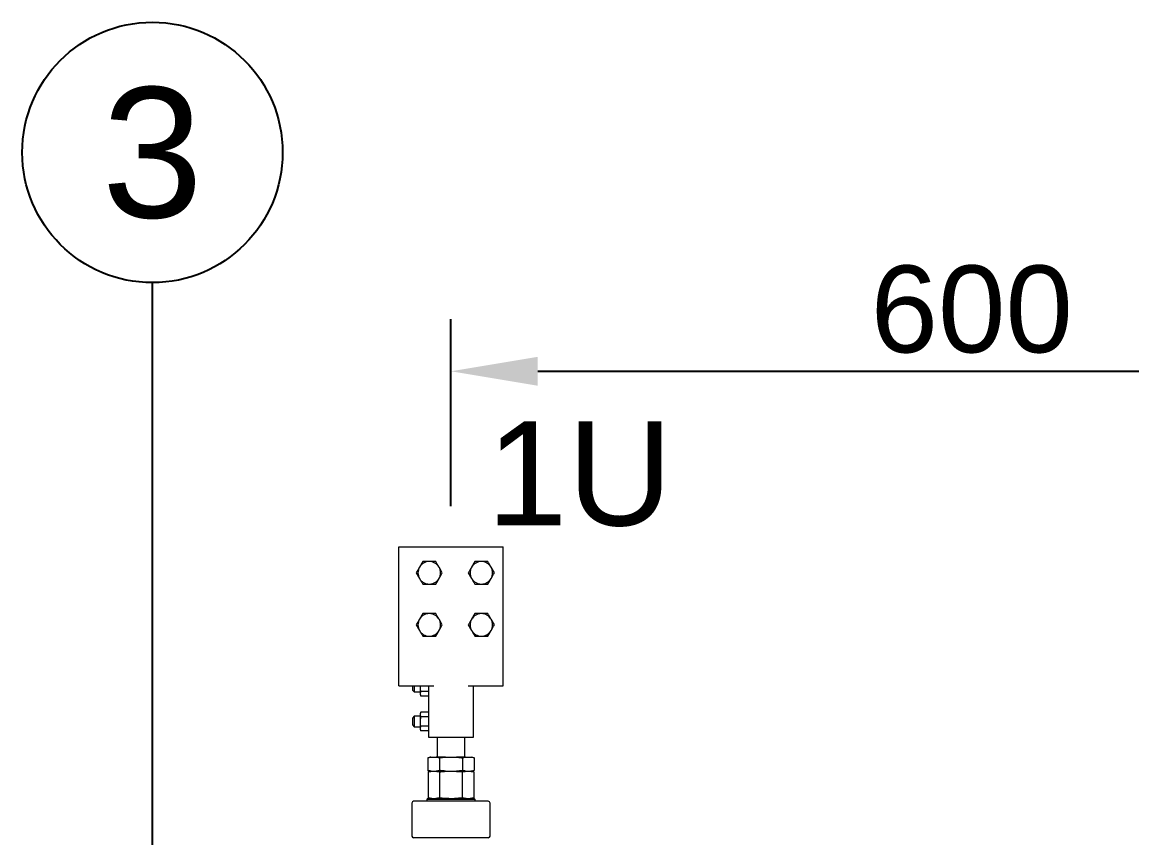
# Model space of a CAD drawing. Header units: millimetres. Extents: x 51507 to 66627, y -17810 to -7118.
# Drawn here: x 56420 to 57060, y -8596 to -8126 of the extents above; entities that cross this region are included whole.
import ezdxf
from ezdxf.enums import TextEntityAlignment as Align

# ---------------------------------------------------------------- set-up
doc = ezdxf.new("R2010")
doc.units = ezdxf.units.MM
doc.header["$LTSCALE"] = 10
doc.layers.add('2', color=3, linetype='Continuous', lineweight=25)
doc.layers.add('粗实线', color=4, linetype='Continuous', lineweight=18)
doc.styles.get("Standard").update_dxf_attribs({"font": ''})
doc.styles.get('Standard').set_extended_font_data('arial')
doc.dimstyles.new('2', dxfattribs={"dimscale": 20, "dimtxt": 2.5, "dimasz": 2.5, "dimexe": 1.5, "dimexo": 0, "dimgap": 0.5, "dimtad": 1, "dimtoh": 1, "dimtxsty": 'Standard', "dimcen": -2.5, "dimdle": 5, "dimclrd": 3, "dimclre": 3, "dimclrt": 3, "dimazin": 2, "dimtfac": 1, "dimtmove": 0, "dimatfit": 2, "dimfxl": 0, "dimtolj": 1, "dimarcsym": 0})

# ---------------------------------------------------------------- blocks, each defined once
blk = doc.blocks.new('*X53')
at = {"layer": '2'}
for points in [[(56717.41, -8319.08), (56717.41, -8335.75), (56667.41, -8327.42)], [(57217.41, -8319.08), (57217.41, -8335.75), (57267.41, -8327.42)]]:
    blk.add_hatch(color=3, dxfattribs=at).paths.add_polyline_path(points, flags=0)
at = {"layer": '2', "color": 3, "lineweight": -2}
for p, q in [((56667.41, -8405.16), (56667.41, -8297.42)), ((57267.41, -8405.16), (57267.41, -8297.42)), ((56717.41, -8327.42), (57217.41, -8327.42))]:
    blk.add_line(p, q, dxfattribs=at)
at = {"layer": '2', "color": 3, "insert": (56967.41, -8291.89), "char_height": 50, "width": 221.0366, "attachment_point": 5}
blk.add_mtext('600', dxfattribs=at)

msp = doc.modelspace()

# ---------------------------------------------------------------- linework, layer by layer
at = {"layer": '2'}
msp.add_line((56495.409, -8868.611), (56495.409, -8276.388), dxfattribs=at)
msp.add_circle((56495.409, -8201.388), 75, dxfattribs=at)
at = {"layer": '粗实线'}
for p, q in [((56637.409, -8500.473), (56637.409, -8428.473)), ((56637.409, -8428.473), (56697.409, -8428.473)), ((56697.409, -8500.473), (56697.409, -8428.473)), ((56651.156, -8436.973), (56649.28, -8440.223)), ((56681.156, -8436.973), (56679.28, -8440.223)), ((56647.403, -8443.473), (56649.28, -8446.723)), ((56662.414, -8443.473), (56660.538, -8440.223)), ((56677.403, -8443.473), (56679.28, -8446.723)), ((56692.414, -8443.473), (56690.538, -8440.223)), ((56658.662, -8449.973), (56660.538, -8446.723)), ((56688.662, -8449.973), (56690.538, -8446.723)), ((56651.156, -8466.973), (56649.28, -8470.223)), ((56681.156, -8466.973), (56679.28, -8470.223)), ((56647.403, -8473.473), (56649.28, -8476.723)), ((56662.414, -8473.473), (56660.538, -8470.223)), ((56677.403, -8473.473), (56679.28, -8476.723)), ((56692.414, -8473.473), (56690.538, -8470.223)), ((56658.662, -8479.973), (56660.538, -8476.723)), ((56688.662, -8479.973), (56690.538, -8476.723)), ((56637.409, -8508.473), (56637.409, -8500.473)), ((56697.409, -8508.473), (56697.409, -8500.473)), ((56637.409, -8508.473), (56657.453, -8508.473)), ((56645.409, -8511.312), (56645.409, -8508.473)), ((56645.409, -8511.312), (56646.209, -8512.112)), ((56646.209, -8508.473), (56646.209, -8512.112)), ((56646.209, -8512.112), (56649.809, -8512.112)), ((56649.809, -8509.112), (56649.809, -8508.473)), ((56649.809, -8509.112), (56649.855, -8508.473)), ((56649.809, -8513.195), (56649.809, -8509.112)), ((56649.809, -8513.195), (56650.004, -8511.834)), ((56650.004, -8514.557), (56649.809, -8513.195)), ((56649.809, -8513.827), (56649.809, -8513.195)), ((56649.809, -8513.827), (56650.004, -8514.557)), ((56654.409, -8511.834), (56650.004, -8511.834)), ((56654.409, -8508.473), (56654.409, -8538.112)), ((56677.365, -8508.473), (56697.409, -8508.473)), ((56680.409, -8538.112), (56680.409, -8508.473)), ((56654.409, -8514.557), (56650.004, -8514.557)), ((56646.209, -8526.112), (56645.409, -8526.912)), ((56645.409, -8531.312), (56645.409, -8526.912)), ((56649.809, -8526.112), (56646.209, -8526.112)), ((56646.209, -8526.112), (56646.209, -8532.112)), ((56650.004, -8523.667), (56649.809, -8524.396)), ((56649.809, -8525.028), (56650.004, -8523.667)), ((56649.809, -8525.028), (56649.809, -8524.396)), ((56650.004, -8526.389), (56649.809, -8525.028)), ((56649.809, -8529.112), (56649.809, -8525.028)), ((56649.809, -8529.112), (56650.004, -8526.389)), ((56654.409, -8523.667), (56650.004, -8523.667)), ((56654.409, -8526.389), (56650.004, -8526.389)), ((56645.409, -8531.312), (56646.209, -8532.112)), ((56646.209, -8532.112), (56649.809, -8532.112)), ((56649.809, -8533.195), (56649.809, -8529.112)), ((56649.809, -8533.195), (56650.004, -8531.834)), ((56650.004, -8534.557), (56649.809, -8533.195)), ((56649.809, -8533.827), (56649.809, -8533.195)), ((56654.409, -8531.834), (56650.004, -8531.834)), ((56649.809, -8533.827), (56650.004, -8534.557)), ((56654.409, -8534.557), (56650.004, -8534.557)), ((56654.409, -8538.112), (56680.409, -8538.112)), ((56659.409, -8538.112), (56659.409, -8549.656)), ((56675.409, -8549.656), (56675.409, -8538.112)), ((56655.409, -8549.656), (56654.034, -8550.024)), ((56654.034, -8550.024), (56655.81, -8549.656)), ((56654.034, -8550.024), (56654.034, -8557.287)), ((56655.81, -8549.656), (56655.409, -8549.656)), ((56655.81, -8549.656), (56658.945, -8549.656)), ((56664.273, -8549.656), (56658.945, -8549.656)), ((56660.721, -8550.024), (56664.273, -8549.656)), ((56660.721, -8550.024), (56660.721, -8557.287)), ((56664.273, -8549.656), (56670.544, -8549.656)), ((56675.872, -8549.656), (56670.544, -8549.656)), ((56674.096, -8550.024), (56675.872, -8549.656)), ((56674.096, -8550.024), (56674.096, -8557.287)), ((56675.872, -8549.656), (56679.008, -8549.656)), ((56679.008, -8549.656), (56679.409, -8549.656)), ((56680.784, -8550.024), (56679.409, -8549.656)), ((56680.784, -8550.024), (56680.784, -8557.287)), ((56654.034, -8557.287), (56655.409, -8557.656)), ((56656.077, -8557.656), (56654.324, -8558.126)), ((56654.324, -8558.126), (56657.595, -8557.656)), ((56654.324, -8558.126), (56654.324, -8573.086)), ((56655.81, -8557.656), (56655.409, -8557.656)), ((56655.81, -8557.656), (56658.945, -8557.656)), ((56657.595, -8557.656), (56660.866, -8558.126)), ((56660.721, -8557.287), (56658.945, -8557.656)), ((56664.273, -8557.656), (56658.945, -8557.656)), ((56660.866, -8558.126), (56660.866, -8573.086)), ((56664.273, -8557.656), (56670.544, -8557.656)), ((56667.409, -8557.656), (56673.951, -8558.126)), ((56674.096, -8557.287), (56670.544, -8557.656)), ((56675.872, -8557.656), (56670.544, -8557.656)), ((56673.951, -8558.126), (56677.223, -8557.656)), ((56673.951, -8558.126), (56673.951, -8573.086)), ((56675.872, -8557.656), (56679.008, -8557.656)), ((56677.223, -8557.656), (56680.494, -8558.126)), ((56680.494, -8558.126), (56678.741, -8557.656)), ((56680.784, -8557.287), (56679.008, -8557.656)), ((56679.409, -8557.656), (56679.008, -8557.656)), ((56679.409, -8557.656), (56680.784, -8557.287)), ((56680.494, -8558.126), (56680.494, -8573.086)), ((56644.909, -8576.056), (56644.909, -8595.056)), ((56688.909, -8575.056), (56645.909, -8575.056)), ((56653.784, -8573.556), (56653.409, -8573.931)), ((56653.409, -8573.931), (56653.409, -8575.056)), ((56681.409, -8573.931), (56653.409, -8573.931)), ((56681.034, -8573.556), (56653.784, -8573.556)), ((56654.324, -8573.086), (56656.077, -8573.556)), ((56657.595, -8573.556), (56654.324, -8573.086)), ((56660.866, -8573.086), (56657.595, -8573.556)), ((56673.951, -8573.086), (56667.409, -8573.556)), ((56677.223, -8573.556), (56673.951, -8573.086)), ((56680.494, -8573.086), (56677.223, -8573.556)), ((56678.741, -8573.556), (56680.494, -8573.086)), ((56681.409, -8573.931), (56681.034, -8573.556)), ((56681.409, -8575.056), (56681.409, -8573.931)), ((56689.909, -8595.056), (56689.909, -8576.056)), ((56688.909, -8596.056), (56645.909, -8596.056))]:
    msp.add_line(p, q, dxfattribs=at)
for centre, radius, start, end in [((56654.909, -8443.473), 6.5, 90, 150), ((56654.909, -8443.473), 6.5, 30, 90), ((56684.909, -8443.473), 6.5, 90, 150), ((56684.909, -8443.473), 6.5, 30, 90), ((56654.909, -8443.473), 6.5, 150, 210), ((56654.909, -8443.473), 6.5, 330, 30), ((56684.909, -8443.473), 6.5, 150, 210), ((56684.909, -8443.473), 6.5, 330, 30), ((56654.909, -8443.473), 6.5, 210, 270), ((56654.909, -8443.473), 6.5, 270, 330), ((56684.909, -8443.473), 6.5, 210, 270), ((56684.909, -8443.473), 6.5, 270, 330), ((56654.909, -8473.473), 6.5, 90, 150), ((56654.909, -8473.473), 6.5, 30, 90), ((56684.909, -8473.473), 6.5, 90, 150), ((56684.909, -8473.473), 6.5, 30, 90), ((56654.909, -8473.473), 6.5, 150, 210), ((56654.909, -8473.473), 6.5, 330, 30), ((56684.909, -8473.473), 6.5, 150, 210), ((56684.909, -8473.473), 6.5, 330, 30), ((56654.909, -8473.473), 6.5, 210, 270), ((56654.909, -8473.473), 6.5, 270, 330), ((56684.909, -8473.473), 6.5, 210, 270), ((56684.909, -8473.473), 6.5, 270, 330), ((56645.909, -8576.056), 1, 90, 180), ((56688.909, -8576.056), 1, 0, 90), ((56645.909, -8595.056), 1, 180, 270), ((56688.909, -8595.056), 1, 270, 0)]:
    msp.add_arc(centre, radius, start, end, dxfattribs=at)
for points, knots in [([(56654.909, -8436.973), (56654.602, -8436.973), (56653.332, -8436.973), (56652.094, -8436.973), (56651.156, -8436.973)], [0, 0, 0, 0, 0.9076144, 3.7527767, 3.7527767, 3.7527767, 3.7527767]), ([(56658.662, -8436.973), (56658.388, -8436.973), (56657.166, -8436.973), (56655.895, -8436.973), (56654.909, -8436.973)], [0, 0, 0, 0, 0.839546, 3.7527767, 3.7527767, 3.7527767, 3.7527767]), ([(56660.538, -8440.223), (56660.493, -8440.146), (56659.86, -8439.048), (56659.239, -8437.973), (56658.662, -8436.973)], [0, 0, 0, 0, 0.2635003, 3.7527767, 3.7527767, 3.7527767, 3.7527767]), ([(56684.909, -8436.973), (56684.602, -8436.973), (56683.332, -8436.973), (56682.094, -8436.973), (56681.156, -8436.973)], [0, 0, 0, 0, 0.9076144, 3.7527767, 3.7527767, 3.7527767, 3.7527767]), ([(56688.662, -8436.973), (56688.388, -8436.973), (56687.166, -8436.973), (56685.895, -8436.973), (56684.909, -8436.973)], [0, 0, 0, 0, 0.839546, 3.7527767, 3.7527767, 3.7527767, 3.7527767]), ([(56690.538, -8440.223), (56690.493, -8440.146), (56689.86, -8439.048), (56689.239, -8437.973), (56688.662, -8436.973)], [0, 0, 0, 0, 0.2635003, 3.7527767, 3.7527767, 3.7527767, 3.7527767]), ([(56649.28, -8440.223), (56649.235, -8440.3), (56648.602, -8441.397), (56647.981, -8442.473), (56647.403, -8443.473)], [0, 0, 0, 0, 0.2635003, 3.7527767, 3.7527767, 3.7527767, 3.7527767]), ([(56660.538, -8446.723), (56660.582, -8446.646), (56661.216, -8445.548), (56661.837, -8444.473), (56662.414, -8443.473)], [0, 0, 0, 0, 0.2635003, 3.7527767, 3.7527767, 3.7527767, 3.7527767]), ([(56679.28, -8440.223), (56679.235, -8440.3), (56678.602, -8441.397), (56677.981, -8442.473), (56677.403, -8443.473)], [0, 0, 0, 0, 0.2635003, 3.7527767, 3.7527767, 3.7527767, 3.7527767]), ([(56690.538, -8446.723), (56690.582, -8446.646), (56691.216, -8445.548), (56691.837, -8444.473), (56692.414, -8443.473)], [0, 0, 0, 0, 0.2635003, 3.7527767, 3.7527767, 3.7527767, 3.7527767]), ([(56649.28, -8446.723), (56649.324, -8446.8), (56649.958, -8447.897), (56650.579, -8448.973), (56651.156, -8449.973)], [0, 0, 0, 0, 0.2635003, 3.7527767, 3.7527767, 3.7527767, 3.7527767]), ([(56651.156, -8449.973), (56652.094, -8449.973), (56653.332, -8449.973), (56654.602, -8449.973), (56654.909, -8449.973)], [0, 0, 0, 0, 2.8451624, 3.7527767, 3.7527767, 3.7527767, 3.7527767]), ([(56654.909, -8449.973), (56655.895, -8449.973), (56657.166, -8449.973), (56658.388, -8449.973), (56658.662, -8449.973)], [0, 0, 0, 0, 2.9132308, 3.7527767, 3.7527767, 3.7527767, 3.7527767]), ([(56679.28, -8446.723), (56679.324, -8446.8), (56679.958, -8447.897), (56680.579, -8448.973), (56681.156, -8449.973)], [0, 0, 0, 0, 0.2635003, 3.7527767, 3.7527767, 3.7527767, 3.7527767]), ([(56681.156, -8449.973), (56682.094, -8449.973), (56683.332, -8449.973), (56684.602, -8449.973), (56684.909, -8449.973)], [0, 0, 0, 0, 2.8451624, 3.7527767, 3.7527767, 3.7527767, 3.7527767]), ([(56684.909, -8449.973), (56685.895, -8449.973), (56687.166, -8449.973), (56688.388, -8449.973), (56688.662, -8449.973)], [0, 0, 0, 0, 2.9132308, 3.7527767, 3.7527767, 3.7527767, 3.7527767]), ([(56654.909, -8466.973), (56654.602, -8466.973), (56653.332, -8466.973), (56652.094, -8466.973), (56651.156, -8466.973)], [0, 0, 0, 0, 0.9076144, 3.7527767, 3.7527767, 3.7527767, 3.7527767]), ([(56658.662, -8466.973), (56658.388, -8466.973), (56657.166, -8466.973), (56655.895, -8466.973), (56654.909, -8466.973)], [0, 0, 0, 0, 0.839546, 3.7527767, 3.7527767, 3.7527767, 3.7527767]), ([(56660.538, -8470.223), (56660.493, -8470.146), (56659.86, -8469.048), (56659.239, -8467.973), (56658.662, -8466.973)], [0, 0, 0, 0, 0.2635003, 3.7527767, 3.7527767, 3.7527767, 3.7527767]), ([(56684.909, -8466.973), (56684.602, -8466.973), (56683.332, -8466.973), (56682.094, -8466.973), (56681.156, -8466.973)], [0, 0, 0, 0, 0.9076144, 3.7527767, 3.7527767, 3.7527767, 3.7527767]), ([(56688.662, -8466.973), (56688.388, -8466.973), (56687.166, -8466.973), (56685.895, -8466.973), (56684.909, -8466.973)], [0, 0, 0, 0, 0.839546, 3.7527767, 3.7527767, 3.7527767, 3.7527767]), ([(56690.538, -8470.223), (56690.493, -8470.146), (56689.86, -8469.048), (56689.239, -8467.973), (56688.662, -8466.973)], [0, 0, 0, 0, 0.2635003, 3.7527767, 3.7527767, 3.7527767, 3.7527767]), ([(56649.28, -8470.223), (56649.235, -8470.3), (56648.602, -8471.397), (56647.981, -8472.473), (56647.403, -8473.473)], [0, 0, 0, 0, 0.2635003, 3.7527767, 3.7527767, 3.7527767, 3.7527767]), ([(56660.538, -8476.723), (56660.582, -8476.646), (56661.216, -8475.548), (56661.837, -8474.473), (56662.414, -8473.473)], [0, 0, 0, 0, 0.2635003, 3.7527767, 3.7527767, 3.7527767, 3.7527767]), ([(56679.28, -8470.223), (56679.235, -8470.3), (56678.602, -8471.397), (56677.981, -8472.473), (56677.403, -8473.473)], [0, 0, 0, 0, 0.2635003, 3.7527767, 3.7527767, 3.7527767, 3.7527767]), ([(56690.538, -8476.723), (56690.582, -8476.646), (56691.216, -8475.548), (56691.837, -8474.473), (56692.414, -8473.473)], [0, 0, 0, 0, 0.2635003, 3.7527767, 3.7527767, 3.7527767, 3.7527767]), ([(56649.28, -8476.723), (56649.324, -8476.8), (56649.958, -8477.897), (56650.579, -8478.973), (56651.156, -8479.973)], [0, 0, 0, 0, 0.2635003, 3.7527767, 3.7527767, 3.7527767, 3.7527767]), ([(56651.156, -8479.973), (56652.094, -8479.973), (56653.332, -8479.973), (56654.602, -8479.973), (56654.909, -8479.973)], [0, 0, 0, 0, 2.8451624, 3.7527767, 3.7527767, 3.7527767, 3.7527767]), ([(56654.909, -8479.973), (56655.895, -8479.973), (56657.166, -8479.973), (56658.388, -8479.973), (56658.662, -8479.973)], [0, 0, 0, 0, 2.9132308, 3.7527767, 3.7527767, 3.7527767, 3.7527767]), ([(56679.28, -8476.723), (56679.324, -8476.8), (56679.958, -8477.897), (56680.579, -8478.973), (56681.156, -8479.973)], [0, 0, 0, 0, 0.2635003, 3.7527767, 3.7527767, 3.7527767, 3.7527767]), ([(56681.156, -8479.973), (56682.094, -8479.973), (56683.332, -8479.973), (56684.602, -8479.973), (56684.909, -8479.973)], [0, 0, 0, 0, 2.8451624, 3.7527767, 3.7527767, 3.7527767, 3.7527767]), ([(56684.909, -8479.973), (56685.895, -8479.973), (56687.166, -8479.973), (56688.388, -8479.973), (56688.662, -8479.973)], [0, 0, 0, 0, 2.9132308, 3.7527767, 3.7527767, 3.7527767, 3.7527767]), ([(56650.004, -8511.834), (56649.978, -8511.631), (56649.861, -8510.728), (56649.832, -8509.818), (56649.809, -8509.112)], [0, 0, 0, 0, 0.6129513, 2.7308673, 2.7308673, 2.7308673, 2.7308673]), ([(56650.004, -8531.834), (56649.978, -8531.631), (56649.861, -8530.728), (56649.832, -8529.818), (56649.809, -8529.112)], [0, 0, 0, 0, 0.6129513, 2.7308673, 2.7308673, 2.7308673, 2.7308673]), ([(56658.945, -8549.656), (56659.064, -8549.673), (56659.658, -8549.761), (56660.249, -8549.907), (56660.721, -8550.024)], [0, 0, 0, 0, 0.3635389, 1.8146146, 1.8146146, 1.8146146, 1.8146146]), ([(56670.544, -8549.656), (56670.785, -8549.674), (56671.972, -8549.762), (56673.154, -8549.908), (56674.096, -8550.024)], [0, 0, 0, 0, 0.7241159, 3.5713983, 3.5713983, 3.5713983, 3.5713983]), ([(56679.008, -8549.656), (56679.172, -8549.681), (56679.766, -8549.77), (56680.357, -8549.918), (56680.784, -8550.024)], [0, 0, 0, 0, 0.5026544, 1.8146836, 1.8146836, 1.8146836, 1.8146836]), ([(56655.81, -8557.656), (56655.691, -8557.638), (56655.097, -8557.55), (56654.506, -8557.404), (56654.034, -8557.287)], [0, 0, 0, 0, 0.3635389, 1.8146146, 1.8146146, 1.8146146, 1.8146146]), ([(56664.273, -8557.656), (56664.032, -8557.638), (56662.845, -8557.55), (56661.663, -8557.404), (56660.721, -8557.287)], [0, 0, 0, 0, 0.7241159, 3.5713983, 3.5713983, 3.5713983, 3.5713983]), ([(56660.866, -8558.126), (56661.351, -8558.063), (56663.521, -8557.782), (56665.709, -8557.711), (56667.409, -8557.656)], [0, 0, 0, 0, 1.4661143, 6.5626017, 6.5626017, 6.5626017, 6.5626017]), ([(56675.872, -8557.656), (56675.708, -8557.631), (56675.114, -8557.541), (56674.523, -8557.394), (56674.096, -8557.287)], [0, 0, 0, 0, 0.5026544, 1.8146836, 1.8146836, 1.8146836, 1.8146836]), ([(56667.409, -8573.556), (56665.709, -8573.501), (56663.521, -8573.43), (56661.351, -8573.149), (56660.866, -8573.086)], [0, 0, 0, 0, 5.0964874, 6.5626017, 6.5626017, 6.5626017, 6.5626017])]:
    msp.add_open_spline(points, degree=3, knots=knots, dxfattribs=at)

# ---------------------------------------------------------------- texts
at = {"layer": '2'}
for s, height, p in [('3', 75, (56495.409, -8201.388)), ('1U', 60, (56741.474, -8386.232))]:
    msp.add_text(s, height=height, dxfattribs=at).set_placement(p, align=Align.MIDDLE_CENTER)

# ---------------------------------------------------------------- dimensions: what is measured, and where the dimension line sits
dim = msp.add_linear_dim(base=(57267.409, -8327.418), p1=(56667.409, -8405.156), p2=(57267.409, -8405.156), dimstyle='2', override={"dimsah": 1, "dimtzin": 8}, dxfattribs=at)
dim.commit()
dim.dimension.update_dxf_attribs({"geometry": '*X53', "text_midpoint": (56967.409, -8291.89)})

doc.saveas('drawing.dxf')
